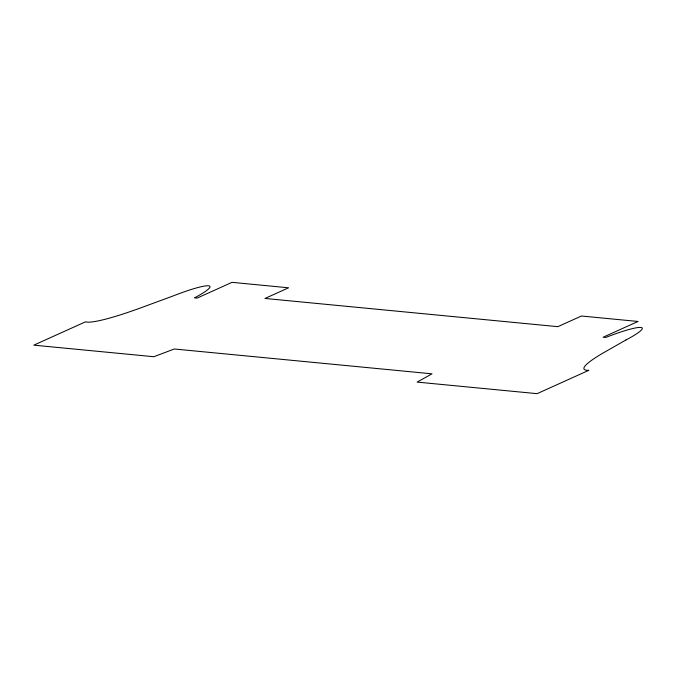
<?xml version="1.0" encoding="UTF-8"?>
<svg xmlns="http://www.w3.org/2000/svg" width="676" height="676" viewBox="0 0 676 676"><rect width="100%" height="100%" fill="white"/><g stroke="black" fill="none" stroke-linecap="round" stroke-linejoin="round"><path stroke-width="1.01" d="M626.018 339.935L605.933 351.385A91.488 10.833 -22.8 0 0 588.813 370.321L537.116 393.66L417.1 382.092L432.032 373.828L174.315 348.993L153.815 356.725L33.8 345.157L85.497 321.827A91.488 10.833 -22.8 0 0 143.574 306.828L172.372 296.223A48.224 5.712 -22.8 0 1 208.301 285.779A48.224 5.712 -22.8 0 1 194.561 297.846L197.122 298.091L232.012 282.34L288.593 287.799L264.984 298.454L557.844 326.669L581.453 316.013L638.034 321.463L603.144 337.214L605.704 337.459A48.224 5.712 -22.8 0 1 640.865 327.454A48.224 5.712 -22.8 0 1 626.018 339.935"/></g></svg>
